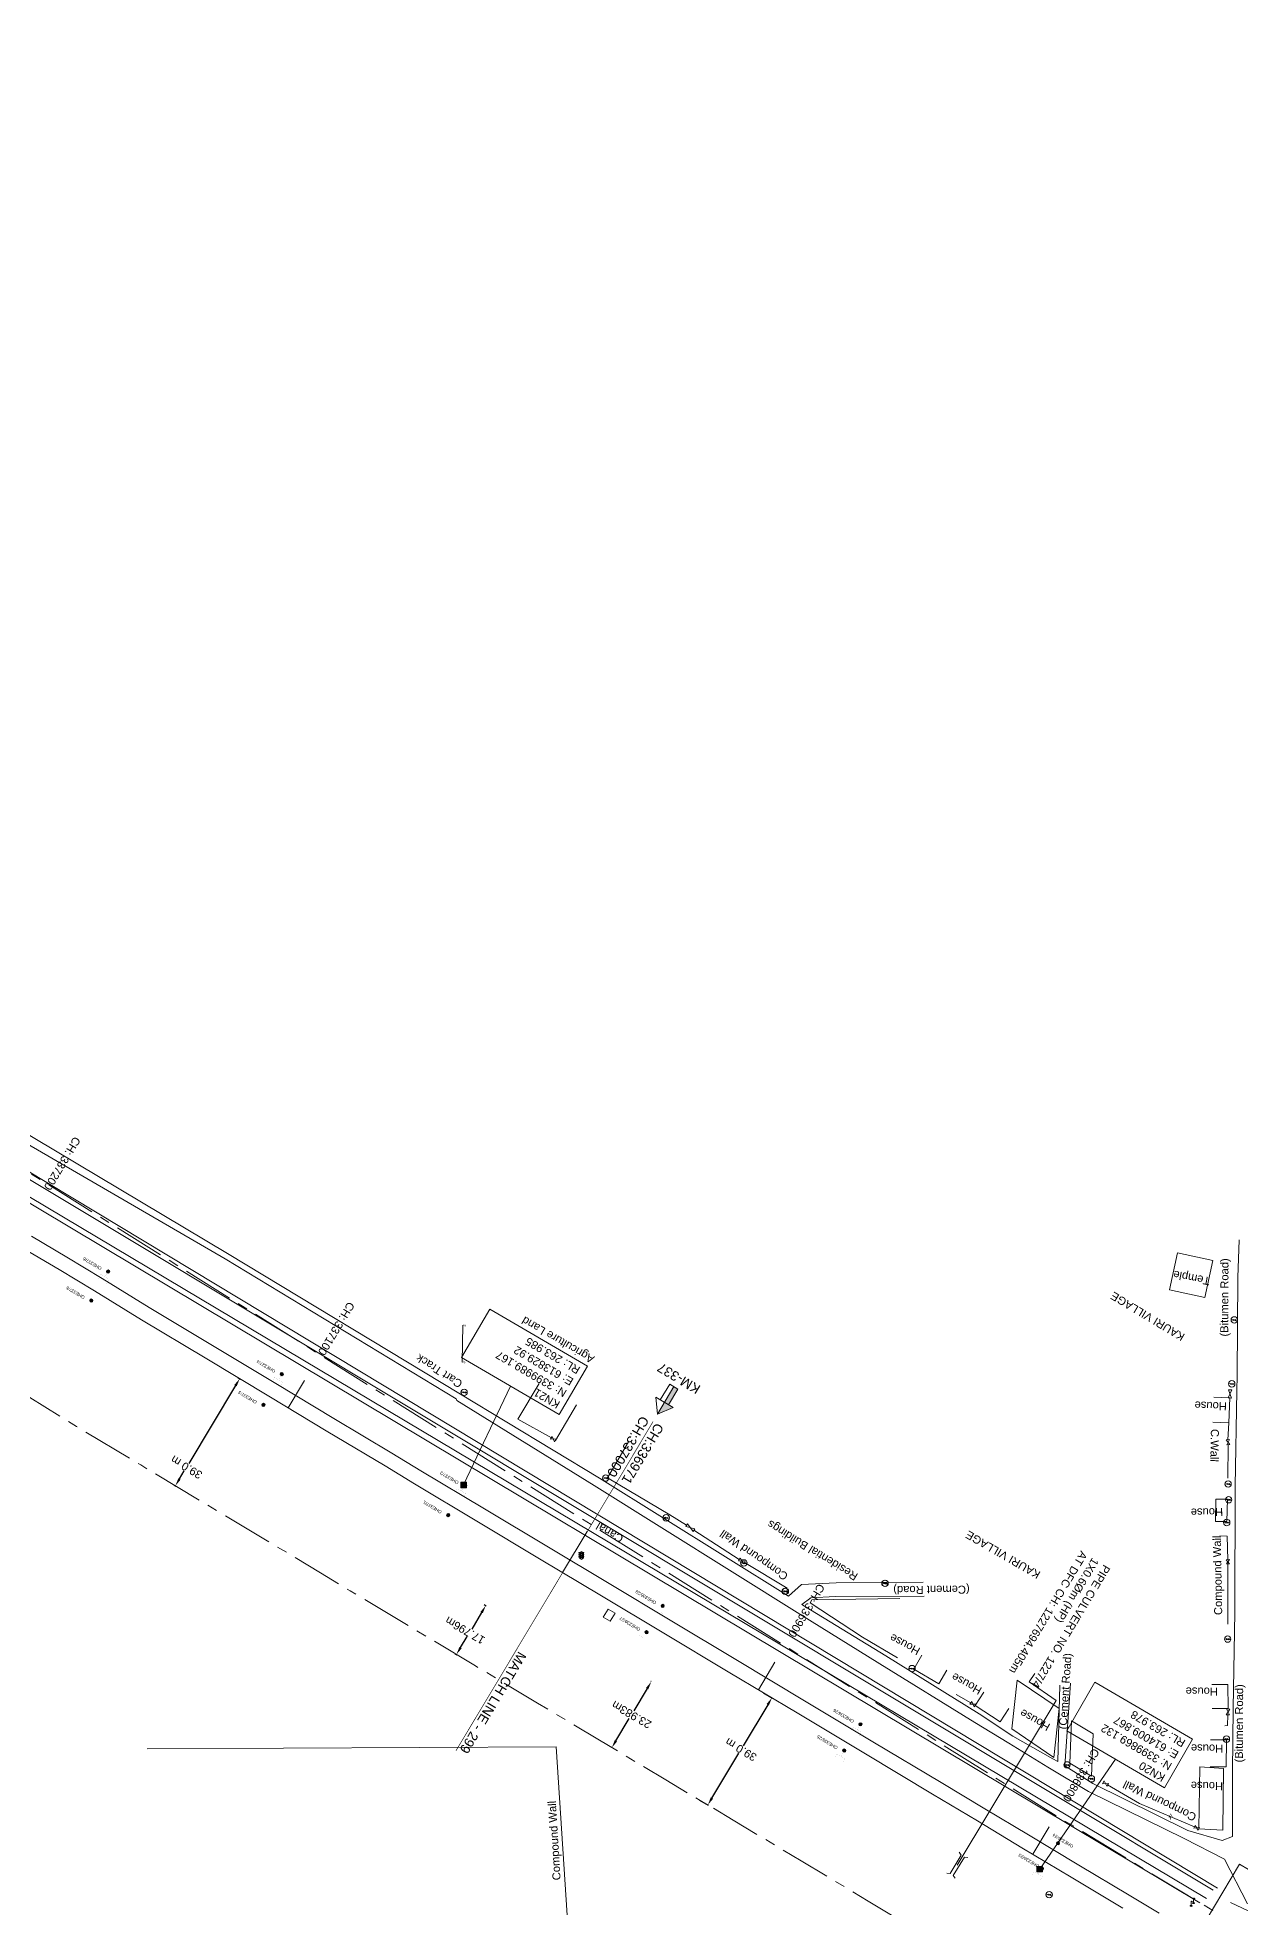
# Model space of a CAD drawing. Header units: metres. Extents: x 610236 to 616721, y 3398253 to 3402120.
# Drawn here: x 613697 to 614073, y 3399857 to 3400441 of the extents above; entities that cross this region are included whole.
import ezdxf
from ezdxf.enums import TextEntityAlignment as Align

# ---------------------------------------------------------------- set-up
doc = ezdxf.new("R2010")
doc.units = ezdxf.units.M
doc.header["$MEASUREMENT"] = 0
doc.linetypes.add('CENTER', pattern=[50.8, 31.75, -6.35, 6.35, -6.35])
doc.linetypes.add('PHANTOM2', pattern=[1.25, 0.625, -0.125, 0.125, -0.125, 0.125, -0.125])
doc.layers.get('Defpoints').update_dxf_attribs({"lineweight": 0})
for name, color, linetype, lineweight in [('Bench_Mark', 7, 'Continuous', 0), ('Bounary Dim', 10, 'Continuous', 13), ('Building Under Cons.', 251, 'Continuous', 0), ('CANAL BOTTOM', 5, 'Continuous', 0), ('CANAL TOP', 5, 'Continuous', 0), ('Cart Track', 34, 'Continuous', 0), ('Compound Wall', 251, 'Continuous', 0), ('DFCC BOUNDARY', 6, 'CENTER', 0), ('Electric Pole', 251, 'Continuous', 0), ('EXISTING BRIDGE DETAILS', 7, 'Continuous', 0), ('Existing Chainage', 7, 'Continuous', 0), ('Existing IR Track', 143, 'Continuous', 0), ('Existing Railway Boundary', 7, 'CENTER', 0), ('Gate', 251, 'Continuous', 0), ('KM STONE', 7, 'Continuous', 0), ('Lamp_Post', 7, 'Continuous', 0), ('LC DETAILS IN PLAN', 7, 'Continuous', 0), ('MATCH LINE', 7, 'Continuous', 0), ('OHE MAST', 8, 'Continuous', 0), ('OHE MAST TEXT', 8, 'Continuous', 0), ('Religious_Place', 251, 'Continuous', 0), ('Residential Building Pucca', 251, 'Continuous', 0), ('Residential Building Semipucca', 251, 'Continuous', 0), ('Side Details', 251, 'Continuous', 0), ('Sign Board', 251, 'Continuous', 0), ('Subroad Edge', 34, 'Continuous', 0), ('Text', 251, 'Continuous', 0), ('TOPOSTYLEREMARK', 251, 'Continuous', 0), ('Trolley Stand', 7, 'Continuous', 0), ('Village Area', 251, 'Continuous', 0), ('Village Name', 7, 'Continuous', 0)]:
    doc.layers.add(name, color=color, linetype=linetype, lineweight=lineweight)
doc.styles.get("Standard").update_dxf_attribs({"font": 'arial.ttf'})
doc.styles.add('Style-Arial', font='arial.ttf')
doc.styles.add('Text', font='arial.ttf', dxfattribs={"height": 2})
doc.styles.add('Vill txt', font='arial.ttf', dxfattribs={"height": 3})
doc.dimstyles.new('DIM', dxfattribs={"dimtxt": 2.5, "dimasz": 2.5, "dimexe": 0.18, "dimexo": 0.0625, "dimgap": 0.09, "dimtad": 0, "dimtih": 1, "dimtoh": 1, "dimdec": 3, "dimzin": 0, "dimdsep": 46, "dimtxsty": 'Standard', "dimcen": 0.09, "dimadec": 0, "dimazin": 0, "dimtfac": 1, "dimtdec": 3, "dimtofl": 0, "dimtmove": 0, "dimatfit": 3, "dimfxl": 1, "dimtolj": 1, "dimtzin": 0, "dimarcsym": 0})
doc.dimstyles.get("Standard").update_dxf_attribs({"dimtxt": 2.5, "dimasz": 0.18, "dimexe": 0.18, "dimexo": 0.0625, "dimgap": 0.09, "dimtad": 0, "dimtih": 1, "dimtoh": 1, "dimdec": 3, "dimzin": 0, "dimdsep": 46, "dimtxsty": 'Standard', "dimcen": 0.09, "dimadec": 0, "dimazin": 0, "dimtfac": 1, "dimtdec": 3, "dimtofl": 0, "dimtmove": 0, "dimatfit": 3, "dimfxl": 1, "dimtolj": 1, "dimtzin": 0, "dimarcsym": 0})

# ---------------------------------------------------------------- blocks, each defined once
blk = doc.blocks.new('GT')
at = {"layer": 'Gate'}
for p, q in [((-0.5, -0.5), (-0.5, 0.5)), ((-0.5, 0.5), (0.5, -0.5)), ((0.5, 0.5), (0.5, -0.5))]:
    blk.add_line(p, q, dxfattribs=at)
at = {"layer": 'Gate', "flags": 128}
blk.add_lwpolyline([(0.5, 0.5), (-0.5, -0.5)], dxfattribs=at)
blk = doc.blocks.new('EP')
at = {"extrusion": (0, 0, -1)}
blk.add_hatch(color=8, dxfattribs=at).paths.add_polyline_path([(-0.31, -0.24), (-0.94, -0.01), (-0.41, -0.1), (-0.43, 0.15), (0.21, -0.05), (0.21, 0.16), (0.93, -0.01), (0.31, 0.07), (0.31, -0.19), (-0.31, 0)])
at = {"color": 8}
for p, q in [((-0.93, -0.01), (-0.21, 0.16)), ((-0.31, 0.07), (-0.93, -0.01)), ((-0.31, -0.19), (-0.31, 0.07)), ((0.31, 0), (-0.31, -0.19)), ((-0.21, 0.16), (-0.21, -0.05)), ((-0.21, -0.05), (0.43, 0.15)), ((0.31, -0.24), (0.31, 0)), ((0.43, 0.15), (0.41, -0.1)), ((0.94, -0.01), (0.31, -0.24)), ((0.41, -0.1), (0.94, -0.01))]:
    blk.add_line(p, q, dxfattribs=at)
blk.add_circle((0, 0), 1, dxfattribs=at)
blk = doc.blocks.new('LP')
at = {"flags": 128}
for points in [[(0, 0), (0, 1.5)], [(0.25, 1.35), (0.44, 1.35)]]:
    blk.add_lwpolyline(points, dxfattribs=at)
for centre, radius, start, end in [((0.07, 0.99), 0.519, 57.64249, 97.31648), ((0.34, 1.33), 0.094, 11.70118, 168.04763)]:
    blk.add_arc(centre, radius, start, end)
at = {"extrusion": (0, 0, -1)}
blk.add_ellipse((0, 0.01), major_axis=(0.308, 0), ratio=0.400495, dxfattribs=at)
blk.add_ellipse((0.35, 1.36), major_axis=(0.0017, 0.0438), ratio=0.461056, start_param=1.74022, end_param=4.575836)
blk = doc.blocks.new('SIG')
for color, points in [(1, [(-0.22, 0.42, 0.180295), (-0.01, 0.33, -0.00255), (0.01, 0.33, -0.00255), (0.02, 0.33, 0.180295), (0.23, 0.42, -0.002654), (0.25, 0.44, 0.184495), (0.33, 0.65, 1.000001), (-0.32, 0.65, 0.184495), (-0.24, 0.44, -0.002654)]), (2, [(0.23, -0.23, -0.002654), (0.25, -0.21, 0.184495), (0.33, 0.01, 1.000001), (-0.32, 0.01, 0.184495), (-0.24, -0.21, -0.002654), (-0.22, -0.23, 0.180295), (-0.01, -0.32, -0.00255), (0.01, -0.32, -0.00255), (0.02, -0.32, 0.180295)]), (3, [(0.23, -0.88, -0.002654), (0.25, -0.86, 0.184495), (0.33, -0.64, 1.000001), (-0.32, -0.64, 0.184495), (-0.24, -0.86, -0.002654), (-0.22, -0.88, 0.395599)])]:
    blk.add_hatch(color=color).paths.add_polyline_path(points)
for p, q in [((-0.31, 0.98), (-0.32, -0.9)), ((0.33, -0.9), (0.32, 0.98))]:
    blk.add_line(p, q)
at = {"flags": 128}
for points in [[(-0.31, 0.98), (-0.81, 0.98, 0.198758), (-0.42, 0.41, 0.003814), (-0.31, 0.39)], [(-0.31, 0.33), (-0.81, 0.33, 0.198758), (-0.42, -0.23, 0.003727), (-0.32, -0.26)], [(0.32, 0.98), (0.82, 0.98, -0.198758), (0.44, 0.41, -0.003814), (0.32, 0.39)], [(0.32, 0.33), (0.82, 0.33, -0.198758), (0.44, -0.23, -0.003727), (0.33, -0.26)], [(-0.32, -0.32), (-0.81, -0.32, 0.198758), (-0.42, -0.88, 0.003639), (-0.32, -0.9)], [(0.33, -0.32), (0.82, -0.32, -0.198758), (0.44, -0.88, -0.003639), (0.33, -0.9)]]:
    blk.add_lwpolyline(points, format="xyb", dxfattribs=at)
for centre, radius, start, end in [((0.01, 0.91), 0.324, 12.40488, 167.59512), ((0.01, 0.81), 0.357, 27.75781, 152.24219), ((0.01, -0.9), 0.324, 181.45715, 358.54285)]:
    blk.add_arc(centre, radius, start, end)
blk = doc.blocks.new('TSB')
at = {"const_width": 0.132, "flags": 128}
blk.add_lwpolyline([(-0.51, 0.84), (0.54, 0.84), (0, 1.85), (-0.51, 0.84)], close=True, dxfattribs=at)
at = {"const_width": 0.142, "flags": 128}
blk.add_lwpolyline([(0, 0.84), (0, 0)], dxfattribs=at)
blk = doc.blocks.new('OHE MAST')
h = blk.add_hatch(color=256)
edge = h.paths.add_edge_path()
edge.add_arc((0, 0), 0.514, 0, 360)
at = {"const_width": 0.01, "flags": 128}
for points in [[(1.5, 3.5), (1.5, 2), (-1.5, 2), (-1.5, 3.5)], [(0, 2), (0, 0)]]:
    blk.add_lwpolyline(points, dxfattribs=at)
blk.add_circle((0, 0), 0.514)
blk = doc.blocks.new('KM POST PLAN')
at = {"extrusion": (0, 0, -1)}
h = blk.add_hatch(color=256, dxfattribs=at)
h.paths.add_polyline_path([(0, -20), (0, -8.5), (3, -8.5), (3, -20)])
h.paths.add_polyline_path([(0, -8.5), (0, 0), (6.3, -8.5), (3, -8.5)], flags=16)
at = {"flags": 128}
for points in [[(0, 0), (-6.3, -8.5), (6.3, -8.5)], [(0, 0), (0, -20)], [(0, 0), (6.3, -8.5)], [(3, -8.5), (3, -20), (-3, -20), (-3, -8.5)]]:
    blk.add_lwpolyline(points, dxfattribs=at)
at = {"style": 'Style-Arial'}
blk.add_attdef('KM-POST', text='', height=6, dxfattribs=at).set_placement((0, -26, -263.9), align=Align.MIDDLE_CENTER)
blk = doc.blocks.new('*D328')
at = {"layer": 'Bounary Dim', "color": 0, "lineweight": -2, "transparency": 16777216}
for p, q in [((613835.49, 3399949.31), (613832.38, 3399944.13)), ((613836.24, 3399951.78), (613836.94, 3399951.36)), ((613828.91, 3399938.34), (613830.97, 3399941.78)), ((613827.08, 3399936.52), (613827.78, 3399936.11))]:
    blk.add_line(p, q, dxfattribs=at)
at = {"layer": 'Bounary Dim', "color": 0, "transparency": 16777216}
for points in [[(613835.14, 3399949.53), (613835.85, 3399949.1), (613836.78, 3399951.46)], [(613828.55, 3399938.56), (613829.27, 3399938.13), (613827.62, 3399936.2)]]:
    blk.add_solid(points, dxfattribs=at)
at = {"layer": 'Defpoints', "color": 0, "transparency": 16777216}
for p in [(613836.19, 3399951.81), (613836.78, 3399951.46), (613827.03, 3399936.56)]:
    blk.add_point(p, dxfattribs=at)
at = {"layer": 'Bounary Dim', "color": 0, "transparency": 16777216, "insert": (613830.31, 3399943.74), "char_height": 2.5, "attachment_point": 5, "rotation": 150}
blk.add_mtext('\\A1;17.796m', dxfattribs=at)
blk = doc.blocks.new('*D310')
at = {"layer": 'Defpoints', "color": 0, "linetype": 'ByBlock', "ltscale": 5, "transparency": 16777216}
for p in [(613759.28, 3400022.71), (613759.88, 3400022.36), (613739.2, 3399989.28)]:
    blk.add_point(p, dxfattribs=at)
at = {"layer": 'DFCC BOUNDARY', "color": 0, "linetype": 'ByBlock', "lineweight": -2, "ltscale": 5, "transparency": 16777216}
for p, q in [((613759.34, 3400022.68), (613760.03, 3400022.26)), ((613758.59, 3400020.21), (613743.98, 3399995.88)), ((613741.08, 3399991.06), (613742.57, 3399993.54)), ((613739.26, 3399989.25), (613739.95, 3399988.83))]:
    blk.add_line(p, q, dxfattribs=at)
at = {"layer": 'DFCC BOUNDARY', "color": 0, "linetype": 'ByBlock', "ltscale": 5, "transparency": 16777216}
for points in [[(613758.23, 3400020.43), (613758.95, 3400020), (613759.88, 3400022.36)], [(613740.73, 3399991.28), (613741.44, 3399990.85), (613739.8, 3399988.92)]]:
    blk.add_solid(points, dxfattribs=at)
at = {"layer": 'DFCC BOUNDARY', "color": 0, "linetype": 'ByBlock', "ltscale": 5, "transparency": 16777216, "insert": (613743.27, 3399994.71), "char_height": 2.5, "attachment_point": 5, "rotation": 149}
blk.add_mtext('\\A1;39.0 m', dxfattribs=at)
blk = doc.blocks.new('*D311')
at = {"layer": 'Defpoints', "color": 0, "linetype": 'ByBlock', "ltscale": 5, "transparency": 16777216}
for p in [(613923.55, 3399924.23), (613926.19, 3399922.66), (613903.53, 3399890.76)]:
    blk.add_point(p, dxfattribs=at)
at = {"layer": 'DFCC BOUNDARY', "color": 0, "linetype": 'ByBlock', "lineweight": -2, "ltscale": 5, "transparency": 16777216}
for p, q in [((613923.6, 3399924.2), (613926.34, 3399922.57)), ((613924.9, 3399920.51), (613917.23, 3399907.68)), ((613907.45, 3399891.33), (613915.83, 3399905.33)), ((613903.59, 3399890.73), (613906.32, 3399889.09))]:
    blk.add_line(p, q, dxfattribs=at)
at = {"layer": 'DFCC BOUNDARY', "color": 0, "linetype": 'ByBlock', "ltscale": 5, "transparency": 16777216}
for points in [[(613924.54, 3399920.73), (613925.26, 3399920.3), (613926.19, 3399922.66)], [(613907.09, 3399891.55), (613907.81, 3399891.12), (613906.17, 3399889.19)]]:
    blk.add_solid(points, dxfattribs=at)
at = {"layer": 'DFCC BOUNDARY', "color": 0, "linetype": 'ByBlock', "ltscale": 5, "transparency": 16777216, "insert": (613916.53, 3399906.51), "char_height": 2.5, "attachment_point": 5, "rotation": 149}
blk.add_mtext('\\A1;39.0 m', dxfattribs=at)
blk = doc.blocks.new('*D280')
at = {"layer": 'Bounary Dim', "color": 0, "lineweight": -2, "transparency": 16777216}
for p, q in [((613887.21, 3399925.55), (613883.04, 3399918.58)), ((613888.44, 3399927.73), (613888.34, 3399927.79)), ((613877.47, 3399909.26), (613881.64, 3399916.23)), ((613876.13, 3399907.15), (613876.03, 3399907.21))]:
    blk.add_line(p, q, dxfattribs=at)
at = {"layer": 'Bounary Dim', "color": 0, "transparency": 16777216}
for points in [[(613886.86, 3399925.77), (613887.57, 3399925.34), (613888.5, 3399927.7)], [(613877.11, 3399909.48), (613877.83, 3399909.05), (613876.19, 3399907.12)]]:
    blk.add_solid(points, dxfattribs=at)
at = {"layer": 'Defpoints', "color": 0, "transparency": 16777216}
for p in [(613888.5, 3399927.7), (613876.19, 3399907.12), (613876.19, 3399907.12)]:
    blk.add_point(p, dxfattribs=at)
at = {"layer": 'Bounary Dim', "color": 0, "transparency": 16777216, "insert": (613882.34, 3399917.41), "char_height": 2.5, "attachment_point": 5, "rotation": 150}
blk.add_mtext('\\A1;23.983m', dxfattribs=at)
blk = doc.blocks.new('BM')
at = {"extrusion": (0, 0, -1)}
blk.add_hatch(color=256, dxfattribs=at).paths.add_polyline_path([(-0.88, -0.88), (-0.88, 0.88), (0.88, 0.88), (0.88, -0.88)])
for p, q in [((0.88, 0.88), (-0.88, 0.88)), ((-0.88, 0.88), (-0.88, -0.88)), ((0.88, -0.88), (0.88, 0.88)), ((-0.88, -0.88), (0.88, -0.88))]:
    blk.add_line(p, q)

msp = doc.modelspace()

# ---------------------------------------------------------------- linework, layer by layer
at = {"layer": 'Building Under Cons.', "flags": 128}
msp.add_lwpolyline([(613966.1697, 3399953.7158), (613938.7214, 3399953.2674), (613938.1852, 3399952.3223), (613954.5043, 3399941.5975), (613965.4037, 3399935.1399)], dxfattribs=at)
at = {"layer": 'CANAL BOTTOM', "flags": 128}
for points in [[(613108.9135, 3400437.1217), (613184.3403, 3400390.298), (613258.0867, 3400346.7018), (613340.1905, 3400296.8592), (613414.9026, 3400251.9744), (613504.9221, 3400199.2439), (613593.4329, 3400145.428), (613669.2655, 3400099.51), (614064.079, 3399862.6195)], [(614062.0412, 3399859.9748), (613667.3524, 3400095.0847), (613591.6531, 3400142.1903), (613502.6005, 3400194.6694), (613412.484, 3400249.2294), (613338.1287, 3400292.2723), (613256.8491, 3400340.1087), (613181.4197, 3400385.9144), (613104.4656, 3400433.3382)], [(614069.5078, 3399858.6719), (614101.0628, 3399843.8626), (614123.5093, 3399829.6421), (614188.7508, 3399790.8774), (614242.8279, 3399756.5822), (614308.456, 3399716.8249), (614384.3881, 3399674.21), (614422.9645, 3399651.145), (614485.469, 3399611.5743), (614633.1725, 3399518.7727)]]:
    msp.add_lwpolyline(points, dxfattribs=at)
at = {"layer": 'CANAL TOP', "flags": 128}
for points in [[(614065.4206, 3399863.2334), (613670.1331, 3400101.3349), (613594.4108, 3400146.8474), (613505.8046, 3400200.9723), (613416.2396, 3400253.4617), (613340.9936, 3400298.3677), (613258.6097, 3400347.8215), (613109.6729, 3400438.3421)], [(613099.6067, 3400434.9437), (613180.417, 3400383.9983), (613256.2918, 3400338.7558), (613337.6448, 3400289.6538), (613411.9748, 3400248.2976), (613501.9179, 3400192.947), (613591.059, 3400140.9137), (613666.7817, 3400093.5316), (614059.909, 3399858.5785)]]:
    msp.add_lwpolyline(points, dxfattribs=at)
at = {"layer": 'Cart Track', "flags": 128}
for points in [[(613334.6552, 3400377.4071), (613334.646, 3400350.8878), (613335.1228, 3400319.4065), (613337.6189, 3400308.1887), (613354.2932, 3400296.1147), (613418.2603, 3400257.9619), (613431.1397, 3400250.5234), (613439.2337, 3400246.5596), (613506.8575, 3400203.3069), (613595.7631, 3400149.6697), (613673.9915, 3400106.9687), (613755.3161, 3400059.7755), (613827.5398, 3400016.1041)], [(613336.7473, 3400375.6712), (613336.8283, 3400350.766), (613337.3104, 3400319.3413), (613339.9917, 3400309.5854), (613355.9943, 3400298.3218), (613419.6756, 3400259.9283), (613432.393, 3400252.2831), (613440.4515, 3400248.1409), (613472.4906, 3400229.0822), (613507.9276, 3400205.1396), (613596.7147, 3400152.1298), (613675.307, 3400109.5957), (613756.1209, 3400061.4343), (613828.8984, 3400017.5661)]]:
    msp.add_lwpolyline(points, dxfattribs=at)
at = {"layer": 'Compound Wall', "flags": 128}
for points in [[(613853.4346, 3400020.8736), (613846.8221, 3400009.7211)], [(613865.1426, 3400014.2535), (613858.5302, 3400003.101)], [(613846.8221, 3400009.7211), (613857.305, 3400003.8855)], [(614068.9449, 3400008.5555), (614068.6754, 3400003.3078)], [(613881.3934, 3400002.5946), (613874.7809, 3399991.4421)], [(614068.6202, 3399991.3173), (614068.7998, 3400001.7281)], [(613874.7809, 3399991.4421), (613894.3387, 3399979.8696)], [(613894.3387, 3399979.8696), (613899.5416, 3399976.6584)], [(613901.8353, 3399975.0581), (613916.0035, 3399965.8935)], [(614068.6903, 3399965.8263), (614068.5039, 3399973.1671), (614066.1436, 3399973.2815)], [(613917.6251, 3399964.9789), (613930.9305, 3399956.9651)], [(614068.7025, 3399945.6813), (614068.7092, 3399964.4937)], [(613983.7932, 3399923.7081), (613988.3414, 3399921.1204)], [(614067.7301, 3399913.8984), (614068.5426, 3399914.0494), (614068.6522, 3399917.335)], [(613730.9309, 3399906.7557), (613858.7644, 3399907.3573), (613864.3197, 3399822.9029), (613864.3058, 3399786.4528)], [(614031.0806, 3399895.4846), (614041.1032, 3399889.6114), (614058.2441, 3399882.3637)]]:
    msp.add_lwpolyline(points, dxfattribs=at)
at = {"layer": 'DFCC BOUNDARY', "lineweight": 0, "ltscale": 0.5, "flags": 128}
msp.add_lwpolyline([(614030.472, 3399814.7192), (614024.8946, 3399818.0451), (614015.7799, 3399823.4801), (613999.6668, 3399833.1472), (613984.2678, 3399842.3864), (613970.3399, 3399850.7392), (613956.28, 3399859.171), (613935.3694, 3399871.6997), (613914.0452, 3399884.4761), (613893.0192, 3399897.0501), (613871.8449, 3399909.7128), (613852.9598, 3399921.0218), (613833.556, 3399932.6415), (613813.9647, 3399944.3899), (613794.3788, 3399956.135), (613785.1827, 3399961.7215), (613766.9214, 3399972.6596), (613749.4195, 3399983.1428), (613728.9884, 3399995.4118), (613708.8827, 3400007.4858), (613694.3209, 3400016.4815), (613683.438, 3400022.9821), (613672.6694, 3400029.4145), (613655.9148, 3400039.4557), (613639.4636, 3400049.3149), (613623.1362, 3400059.0655), (613588.5555, 3400079.7543), (613570.3464, 3400090.6659), (613554.0406, 3400100.4359), (613537.9106, 3400110.1005), (613520.0636, 3400120.785), (613502.2625, 3400131.4419), (613494.8716, 3400135.8611), (613466.5822, 3400152.7759), (613449.3813, 3400163.1052), (613431.0466, 3400174.1154), (613415.8091, 3400183.244), (613399.1734, 3400193.2103), (613383.5507, 3400202.5609), (613368.0053, 3400211.8654), (613352.5934, 3400221.0969), (613321.617, 3400239.6514), (613288.0469, 3400259.7596), (613270.2946, 3400270.393), (613254.1066, 3400280.089), (613238.1295, 3400289.6587), (613220.6946, 3400300.1098), (613210.4076, 3400306.2763), (613210.9259, 3400307.1316), (613203.8422, 3400311.378), (613186.2102, 3400318.9888), (613155.1926, 3400337.6881), (613137.3264, 3400348.5159), (613123.1418, 3400357.4299), (613105.704, 3400368.3883), (613086.8393, 3400380.2435), (613072.3406, 3400389.2714), (613055.8254, 3400400.104), (613038.8743, 3400410.2624), (613022.5929, 3400420.0361), (613006.3415, 3400429.7918), (612989.5492, 3400439.8546), (612972.9245, 3400449.817), (612960.1162, 3400457.4755), (612947.4568, 3400465.0449), (612930.7189, 3400475.0753), (612914.1241, 3400485.02), (612904.2199, 3400490.9807), (612894.5247, 3400496.8155), (612876.5152, 3400507.6221), (612858.6874, 3400518.3195), (612842.2705, 3400528.1892), (612840.0277, 3400529.5375), (612788.9609, 3400443.558), (612774.6369, 3400452.1694), (612760.9024, 3400460.3975), (612747.3246, 3400468.5317), (612730.859, 3400478.4049), (612714.551, 3400488.1836), (612696.5594, 3400498.9674), (612678.6559, 3400509.6984), (612663.2769, 3400518.909), (612647.9741, 3400528.074), (612632.2661, 3400537.4849), (612616.4351, 3400546.9699), (612599.414, 3400557.2306), (612582.947, 3400567.1573), (612566.7828, 3400576.8509), (612550.7379, 3400586.4727), (612533.7627, 3400596.6571), (612516.8512, 3400606.8032), (612499.7855, 3400617.0342), (612485.7839, 3400625.4282), (612464.9663, 3400637.9427), (612447.5502, 3400648.4137), (612430.8597, 3400658.4333), (612412.9739, 3400669.1705), (612396.2978, 3400679.2348), (612380.2325, 3400688.9304), (612377.5505, 3400690.4658), (612361.3968, 3400700.2272), (612344.636, 3400710.3555), (612329.5864, 3400719.3595), (612314.2773, 3400728.5188), (612297.3551, 3400738.7155), (612281.0918, 3400748.5151), (612263.7154, 3400758.9452), (612246.5445, 3400769.2519), (612227.2409, 3400780.875), (612208.2413, 3400792.3151), (612191.0673, 3400802.6018), (612174.01, 3400812.8187), (612157.5822, 3400822.6823), (612141.8633, 3400832.1204), (612124.5363, 3400842.4909), (612107.3524, 3400852.7758), (612088.8382, 3400863.9013), (612070.6441, 3400874.8344), (612054.2742, 3400884.6936), (612038.4001, 3400894.2542), (612021.4289, 3400904.3691), (612003.7582, 3400914.901), (611987.1221, 3400924.9648), (611971.1468, 3400934.6289), (611954.7697, 3400944.4222), (611937.9127, 3400954.5025), (611922.6068, 3400963.7236), (611907.8037, 3400972.6418), (611892.7602, 3400981.6468), (611877.6876, 3400990.6692), (611862.1214, 3401000.0476), (611847.6422, 3401008.7711), (611835.6161, 3401015.9539), (611823.7539, 3401023.0384), (611807.2378, 3401032.978), (611790.9759, 3401042.7646), (611774.2607, 3401052.856), (611757.8836, 3401062.7432), (611742.4536, 3401072.0167), (611727.3475, 3401081.0955), (611711.4069, 3401090.6799), (611695.8881, 3401100.0106), (611679.5475, 3401109.8232), (611663.6992, 3401119.3333), (611653.6284, 3401125.3547), (611643.529, 3401131.3933), (611626.9857, 3401141.336), (611611.0368, 3401150.9215), (611594.7626, 3401160.6656), (611578.3725, 3401170.4792), (611511.1674, 3401210.8993), (611555.4923, 3401284.5967), (611555.4923, 3401284.5967), (611549.8857, 3401287.8868), (611540.0137, 3401293.8124), (611524.671, 3401303.0218), (611509.1876, 3401312.2845), (611493.9735, 3401321.386), (611477.4397, 3401331.3464), (611461.2473, 3401341.1011), (611444.6578, 3401351.0735), (611428.129, 3401361.0095), (611411.1671, 3401371.1714), (611394.2008, 3401381.3359), (611377.9093, 3401391.1332), (611361.8998, 3401400.7609), (611345.3726, 3401410.7086), (611329.2809, 3401420.3941), (611314.2811, 3401429.3997), (611265.4291, 3401454.6678), (611276.9146, 3401476.8733), (611278.5099, 3401479.9575)], dxfattribs=at)
at = {"layer": 'EXISTING BRIDGE DETAILS', "color": 10}
for points in [[(613984.0601, 3399870.3699), (614015.0258, 3399921.8314), (614006.5594, 3399927.6458), (614008.3454, 3399930.2463)], [(613984.7319, 3399874.4001), (613985.3392, 3399873.5404), (613981.8554, 3399867.7508), (613980.8115, 3399867.8847)], [(613987.4127, 3399872.7899), (613986.3687, 3399872.9238), (613982.8849, 3399867.1342), (613983.4922, 3399866.2745)]]:
    msp.add_lwpolyline(points, dxfattribs=at)
at = {"layer": 'Existing Chainage', "linetype": 'Continuous', "lineweight": 13, "flags": 128}
for points in [[(613780.1601, 3400021.8473), (613775.0214, 3400013.2686)], [(613868.4697, 3399974.6758), (613860.7632, 3399961.8069)], [(613868.4697, 3399974.6758), (613860.7632, 3399961.8069)], [(613868.4697, 3399974.6758), (613860.7632, 3399961.8069)], [(613927.0875, 3399933.7703), (613921.9549, 3399925.188)], [(614012.8789, 3399882.3631), (614007.734, 3399873.7882)]]:
    msp.add_lwpolyline(points, dxfattribs=at)
at = {"layer": 'Existing IR Track', "flags": 128}
for points in [[(614047.2274, 3399855.358), (614037.8426, 3399860.9769), (614022.0919, 3399870.4124), (614006.3321, 3399879.8533), (613992.7511, 3399887.9951), (613979.1008, 3399896.1785), (613957.7614, 3399908.9562), (613936.3679, 3399921.7663), (613915.3952, 3399934.3387), (613894.3833, 3399946.9347), (613875.3776, 3399958.335), (613856.3475, 3399969.7499), (613836.4065, 3399981.6969), (613816.5353, 3399993.602), (613807.3871, 3399999.1537), (613789.3361, 3400009.9624), (613771.1364, 3400020.8603), (613751.4419, 3400032.6926), (613731.5908, 3400044.6202), (613716.9021, 3400053.6942), (613705.8275, 3400060.3301), (613694.8817, 3400066.8882)], [(614035.799, 3399856.9501), (614019.731, 3399866.5901), (614004.3328, 3399875.8288), (613990.3982, 3399884.1856), (613976.3382, 3399892.6175), (613955.4139, 3399905.1544), (613934.0897, 3399917.9308), (613913.0359, 3399930.5215), (613891.8616, 3399943.1842), (613872.9964, 3399954.4813), (613853.5926, 3399966.1009), (613834.022, 3399977.8369), (613814.5318, 3399989.5246), (613805.3272, 3399995.1163), (613786.9615, 3400006.1169), (613769.4785, 3400016.5888), (613749.0662, 3400028.8465), (613729.1711, 3400040.7941), (613714.5702, 3400049.8139), (613703.4373, 3400056.4638), (613692.6933, 3400062.8815)]]:
    msp.add_lwpolyline(points, dxfattribs=at)
at = {"layer": 'Existing Railway Boundary', "ltscale": 0.5, "flags": 128}
msp.add_lwpolyline([(610348.171, 3402084.315), (610412.243, 3402047.407), (610816.4467, 3401806.0872), (610824.2343, 3401812.7137), (610961.1072, 3401721.668), (611001.8155, 3401693.5189), (611045.0981, 3401670.4754), (611172.8748, 3401594.2137), (611349.6069, 3401487.2448), (611525.6631, 3401378.4058), (611706.9713, 3401269.4918), (611862.7799, 3401176.1735), (611885.0197, 3401162.1783), (612031.1961, 3401075.6032), (612070.3216, 3401050.9396), (612243.7727, 3400946.4383), (612421.3412, 3400839.8744), (612607.2871, 3400728.8405), (612953.7211, 3400520.993), (613470.9913, 3400226.4951), (614012.4958, 3399887.3788), (614055.8113, 3399861.1262), (614186.33, 3399782.2122), (614439.2886, 3399631.6413), (615179.9123, 3399187.498), (615599.3011, 3398933.023), (615641.8291, 3398908.118), (615684.1749, 3398882.805), (615727.8421, 3398857.148), (615771.2115, 3398833.042), (615810.7222, 3398819.967), (615849.5142, 3398796.835), (615894.7969, 3398769.958), (615937.4983, 3398743.942), (615981.9902, 3398717.098), (616022.8552, 3398694.4624)], dxfattribs=at)
at = {"layer": 'LC DETAILS IN PLAN', "lineweight": 13, "flags": 128}
msp.add_lwpolyline([(614108.6989, 3399906.1179), (614083.5704, 3399863.9816), (614072.3166, 3399870.6923), (614056.6912, 3399844.4845)], dxfattribs=at)
at = {"layer": 'MATCH LINE', "linetype": 'PHANTOM2', "ltscale": 15, "const_width": 0.2}
msp.add_lwpolyline([(613889.0855, 3400008.9852), (613827.4557, 3399906.1185)], dxfattribs=at)
at = {"layer": 'Religious_Place'}
msp.add_3dface([(614050.3971, 3400050.0897), (614061.4348, 3400047.7472), (614064.0044, 3400059.3123), (614052.9656, 3400061.655)], dxfattribs=at)
at = {"layer": 'Residential Building Pucca', "flags": 128}
for points in [[(614064.2668, 3400016.5531), (614069.2613, 3400016.3503), (614068.9449, 3400008.5555), (614063.9504, 3400008.7582)], [(614000.1995, 3399919.3692), (613997.4778, 3399915.1766), (613989.6722, 3399920.2437), (613992.3939, 3399924.4363)], [(614063.6764, 3399926.8283), (614068.6747, 3399926.8805), (614068.7531, 3399919.3689), (614063.7548, 3399919.3168)]]:
    msp.add_lwpolyline(points, dxfattribs=at)
at = {"layer": 'Residential Building Pucca'}
for points in [[(614064.8512, 3399977.7835), (614068.398, 3399977.7626), (614068.5444, 3399984.725), (614064.9016, 3399984.7464)], [(614001.1754, 3399912.9838), (614014.2743, 3399904.056), (614015.92, 3399919.3012), (614002.8205, 3399928.2294)], [(614026.0675, 3399898.152), (614019.2665, 3399902.2177), (614019.7699, 3399915.522), (614026.5728, 3399911.4553)], [(614067.3301, 3399900.6319), (614067.0657, 3399881.3112), (614059.6047, 3399881.7424), (614059.8692, 3399901.0634)]]:
    msp.add_3dface(points, dxfattribs=at)
at = {"layer": 'Residential Building Semipucca', "flags": 128}
for points in [[(613980.879, 3399931.2768), (613978.3064, 3399926.9911), (613970.5102, 3399931.6709), (613973.0828, 3399935.9566)], [(614063.2377, 3399909.5836), (614068.236, 3399909.5346), (614068.1528, 3399901.0574), (614063.1545, 3399901.1065)]]:
    msp.add_lwpolyline(points, dxfattribs=at)
at = {"layer": 'Subroad Edge', "flags": 128}
for points in [[(614070.0833, 3399879.3116), (614070.1169, 3399899.4982), (614070.2978, 3399919.4301), (614070.8167, 3399949.2883), (614070.911, 3399988.8342), (614071.4504, 3400018.6078), (614071.5723, 3400023.377), (614071.7547, 3400054.0129), (614072.1534, 3400065.7691)], [(613828.8984, 3400017.5661), (613872.3561, 3399991.3303), (613931.4013, 3399954.428), (613935.4725, 3399958.1105), (613946.232, 3399958.5756), (613973.4179, 3399958.7606)], [(613827.5398, 3400016.1041), (613827.7545, 3400015.5796), (613870.6715, 3399989.004), (613934.9284, 3399948.7559), (613959.942, 3399933.3392), (613989.5552, 3399914.9291), (614000.2385, 3399908.4631), (614012.4528, 3399900.9953), (614025.1138, 3399893.3649), (614054.9811, 3399878.6728), (614067.63, 3399872.2393), (614074.8232, 3399858.2985)], [(614016.1983, 3399926.6611), (614015.5526, 3399902.7552), (614014.0056, 3399903.5923), (614001.5035, 3399910.6814), (613990.9611, 3399917.6807), (613961.7465, 3399935.8127), (613936.4143, 3399951.3303), (613935.5295, 3399951.8719), (613938.3104, 3399953.9265), (613945.9281, 3399954.2862), (613973.7289, 3399954.4416)], [(614070.0833, 3399879.3116), (614066.9387, 3399878.0697), (614056.1989, 3399881.2651), (614026.4944, 3399895.893), (614017.7187, 3399901.3868), (614019.5027, 3399927.2205)]]:
    msp.add_lwpolyline(points, dxfattribs=at)
at = {"layer": 'TOPOSTYLEREMARK'}
for p, q in [((613829.8559, 3399989.2416), (613844.4653, 3400020.067)), ((614009.867, 3399869.132), (614033.5778, 3399903.4914))]:
    msp.add_line(p, q, dxfattribs=at)
at = {"layer": 'TOPOSTYLEREMARK', "linetype": 'Continuous'}
for points in [[(613868.5521, 3400026.2807), (613859.7376, 3400011.1626), (613829.193, 3400028.9714), (613838.0074, 3400044.0895)], [(614057.6645, 3399909.7051), (614048.8501, 3399894.587), (614018.3054, 3399912.3958), (614027.1199, 3399927.5139)]]:
    msp.add_3dface(points, dxfattribs=at)
at = {"layer": 'Trolley Stand'}
msp.add_3dface([(613873.5029, 3399947.9022), (613875.0279, 3399950.4036), (613877.1793, 3399949.0979), (613875.6542, 3399946.5963)], dxfattribs=at)
at = {"layer": 'Village Area', "flags": 128}
msp.add_lwpolyline([(613829.4611, 3400027.5599), (613829.4442, 3400027.5821), (613829.6409, 3400039.0897)], dxfattribs=at)

# ---------------------------------------------------------------- block references
at = {"layer": 'Bench_Mark'}
for p in [(613829.92, 3399989.167), (613829.92, 3399989.167), (613829.92, 3399989.167), (614009.867, 3399869.132), (614009.867, 3399869.132), (614009.867, 3399869.132)]:
    msp.add_blockref('BM', p, dxfattribs=at)
at = {"layer": 'Electric Pole', "xscale": 0.9997078270338554, "yscale": 0.9997078270338554, "zscale": 0.9997078270338554}
for p in [(614070.6704, 3400040.737), (613830.0226, 3400018.1209), (614069.8889, 3400020.759), (613874.259, 3399991.3302), (614068.7502, 3399989.4634), (614068.9363, 3399984.5523), (613893.1446, 3399978.9023), (614068.3229, 3399977.4341), (613917.4223, 3399964.8138), (613961.5111, 3399958.4533), (613961.5685, 3399958.433), (613930.2898, 3399955.9228), (613930.4151, 3399955.9485), (614068.5982, 3399941.0193), (613969.9918, 3399931.8055), (614068.229, 3399909.7725), (614018.4182, 3399901.707), (614026.0472, 3399897.3782), (614012.8288, 3399861.1544)]:
    msp.add_blockref('EP', p, dxfattribs=at)
at = {"layer": 'Gate'}
for p, xscale, yscale, zscale, rotation in [((614069.3166, 3400017.6231), 2.547926569583081, 0.9997078267755783, 1.595989390209614, 87.26493140103686), ((613857.9158, 3400003.5005), 1.444077869615428, 0.9997078267755783, 1.201522346329001, 328.2649314002867), ((614068.7376, 3400002.5179), 1.584587678845095, 0.9997078267755786, 1.258620159044653, 94.26493140353496), ((613900.6892, 3399975.8548), 2.791668310105984, 0.9997078267755783, 1.670584526258491, 325.2649314053986), ((613916.8143, 3399965.4362), 1.86172574652973, 0.9997078267755783, 1.364251369841855, 330.2649314059956), ((614068.6998, 3399965.16), 1.332704651051937, 0.9997078267755783, 1.154259620032182, 91.2649314012904), ((613989.009, 3399920.68), 1.58757411591052, 0.999707826775578, 1.259805647416325, 326.2649313982903), ((614068.7061, 3399918.2445), 1.822259244330539, 0.9997078267755783, 1.349713609982277, 86.26493140263561), ((614030.4176, 3399895.8787), 1.554553707171159, 0.9997078267755783, 1.246635274730343, 329.2649314062296), ((614058.9244, 3399882.053), 1.495774730690375, 0.9997078267755782, 1.222840016258996, 335.2649314103535)]:
    msp.add_blockref('GT', p, dxfattribs=dict(at, xscale=xscale, yscale=yscale, zscale=zscale, rotation=rotation))
at = {"layer": 'KM STONE'}
ref = msp.add_blockref('KM POST PLAN', (613890.4127, 3400011.3217), dxfattribs=dict(at, xscale=0.499999999999999, yscale=0.499999999999999, zscale=0.499999999999999, rotation=149.0852348064278))
ref.add_attrib('KM-POST', 'KM-337', dxfattribs={"layer": '0', "height": 3, "rotation": 149.0852348, "style": 'Style-Arial'}).set_placement((613897.0916, 3400022.4748), align=Align.MIDDLE_CENTER)
at = {"layer": 'Lamp_Post', "xscale": 0.9997078270338554, "yscale": 0.9997078270338554, "zscale": 0.9997078270338554}
for p in [(614057.1594, 3399857.6366), (614057.9398, 3399858.5279)]:
    msp.add_blockref('LP', p, dxfattribs=at)
at = {"layer": 'OHE MAST', "color": 2, "rotation": 149.0208306544455}
for p in [(613718.7654, 3400055.8561), (613713.5272, 3400046.7875), (613773.0533, 3400023.8069), (613767.3191, 3400014.1634), (613830.3208, 3399989.0213), (613825.0545, 3399979.7497), (613892.0634, 3399951.3803), (613887.0344, 3399943.1383), (613953.8457, 3399914.3913), (613948.7783, 3399906.2093), (614015.5954, 3399877.2578), (614010.5909, 3399869.3148)]:
    msp.add_blockref('OHE MAST', p, dxfattribs=at)
at = {"layer": 'Sign Board', "xscale": 0.9997078270338554, "yscale": 0.9997078270338554, "zscale": 0.9997078270338554}
for name, p in [('SIG', (613866.6575, 3399967.1143)), ('TSB', (614050.784, 3399884.5999))]:
    msp.add_blockref(name, p, dxfattribs=at)

# ---------------------------------------------------------------- texts
at = {"layer": 'Cart Track', "style": 'Text'}
msp.add_text('Cart Track', height=2.5, rotation=147.2185236, dxfattribs=at).set_placement((613829.7772, 3400021.4029))
at = {"layer": 'EXISTING BRIDGE DETAILS', "color": 10, "insert": (614032.0592, 3399963.21), "char_height": 2.5, "width": 47.844189, "attachment_point": 1, "rotation": 239}
msp.add_mtext('\\A1;PIPE CULVERT NO. 1227/4\\P1X0.6%%Cm (HP)\\PAT DFC CH: 1227694.405m', dxfattribs=at)
at = {"layer": 'Existing Chainage', "lineweight": 0, "attachment_point": 6, "line_spacing_factor": 0.6, "style": 'Style-Arial'}
for s, insert, char_height, rotation in [('CH: 337200', (613699.6487, 3400081.613), 2.5, 239.0659178), ('CH: 337100', (613785.2987, 3400030.0094), 2.5, 239.0783919), ('CH:337000', (613875.7743, 3399992.048), 3, 239.085156), ('CH:336971', (613880.3659, 3399989.8644), 3, 239.085156), ('CH: 336900', (613932.2202, 3399941.9359), 2.5, 239.1185474), ('CH: 336800', (614018.0238, 3399890.5214), 2.5, 239.0366282)]:
    msp.add_mtext(s, dxfattribs=dict(at, insert=insert, char_height=char_height, rotation=rotation))
at = {"layer": 'MATCH LINE', "linetype": 'Continuous'}
msp.add_text('MATCH LINE - 299', height=3, rotation=239.0346667, dxfattribs=at).set_placement((613847.0546, 3399937.3884))
at = {"layer": 'OHE MAST TEXT'}
for s, p in [('OHE337/6', (613716.8765, 3400057.0896)), ('OHE337/5', (613711.598, 3400048.0151)), ('OHE337/4', (613771.1764, 3400024.9838)), ('OHE337/3', (613765.3972, 3400015.336)), ('OHE337/2', (613828.4362, 3399990.1981)), ('OHE337/1', (613823.167, 3399981.0008)), ('OHE336/28', (613890.1812, 3399952.6564)), ('OHE336/27', (613885.1896, 3399944.3304)), ('OHE336/26', (613951.947, 3399915.5961)), ('OHE336/25', (613946.9012, 3399907.3399)), ('OHE336/24', (614020.5184, 3399876.5858)), ('OHE336/23', (614009.8663, 3399870.3211))]:
    msp.add_text(s, height=1, rotation=149, dxfattribs=at).set_placement(p)
at = {"layer": 'Side Details'}
msp.add_text('Agriculture Land', height=2.5, rotation=149.8936278, dxfattribs=at).set_placement((613870.9714, 3400029.1852))
at = {"layer": 'Subroad Edge', "style": 'Text'}
for s, rotation, p in [('(Bitumen Road)', 89.7571854, (614068.7697, 3400035.5287)), ('(Cement Road)', 180.3201427, (613987.9868, 3399957.7284)), ('(Cement Road)', 86.4273535, (614018.3249, 3399912.7447)), ('(Bitumen Road)', 89.7571854, (614073.3493, 3399902.4684))]:
    msp.add_text(s, height=2.5, rotation=rotation, dxfattribs=at).set_placement(p)
at = {"layer": 'Text'}
for s, rotation, p in [('Temple', 169.1349176, (614063.2831, 3400053.9927)), ('House', 177.9581551, (614068.3917, 3400014.9249)), ('C.Wall', 269.0120567, (614063.3767, 3400006.6808)), ('House', 181.2423442, (614067.1522, 3399981.9956)), ('Residential Buildings', 148.3408329, (613953.3118, 3399961.2599)), ('Compound Wall', 145.3218203, (613931.4915, 3399961.2092)), ('Compound Wall', 91.0161018, (614066.9057, 3399948.5422)), ('House', 152.0524599, (613972.7563, 3399938.0639)), ('House', 151.1764693, (613992.0485, 3399925.715)), ('House', 179.6151296, (614065.5697, 3399925.8435)), ('House', 150.7952456, (614013.389, 3399914.3446)), ('House', 179.4486755, (614067.2245, 3399908.0445)), ('Compound Wall', 154.3863326, (614059.1002, 3399886.2399)), ('House', 178.9608921, (614067.1892, 3399896.2935)), ('Compound Wall', 93.494161, (613860.1809, 3399865.7343))]:
    msp.add_text(s, height=2.5, rotation=rotation, dxfattribs=at).set_placement(p)
at = {"layer": 'Text', "style": 'Text'}
msp.add_text('Canal', height=2.5, rotation=149.5403287, dxfattribs=at).set_placement((613880.0821, 3399973.0971))
at = {"layer": 'TOPOSTYLEREMARK', "char_height": 2.5, "width": 52.206317, "attachment_point": 2, "rotation": 149.7560283}
for s, insert in [('\\pxql;KN21\\PN: 3399989.167\\PE: 613829.92\\PRL: 263.985', (613836.434, 3400026.0241)), ('\\pxql;KN20\\PN: 3399869.132\\PE: 614009.867\\PRL: 263.978', (614025.5464, 3399909.4485))]:
    msp.add_mtext(s, dxfattribs=dict(at, insert=insert))
at = {"layer": 'Village Area'}
for p in [(613829.6409, 3400039.0897), (613829.4442, 3400027.5821)]:
    msp.add_text('VB', height=0.49985, rotation=326.2649314, dxfattribs=at).set_placement(p)
at = {"layer": 'Village Name', "style": 'Vill txt'}
for rotation, p in [(148.9483891, (614055.4497, 3400036.1488)), (149.9058887, (614010.3307, 3399961.8898))]:
    msp.add_text('KAURI VILLAGE', height=2.5, rotation=rotation, dxfattribs=at).set_placement(p)

# ---------------------------------------------------------------- dimensions: what is measured, and where the dimension line sits
at = {"layer": 'Bounary Dim'}
dim = msp.add_linear_dim(base=(613836.7812, 3399951.4572), p1=(613827.0264, 3399936.5571), p2=(613836.1864, 3399951.8144), angle=59.0207664, dimstyle='Standard', override={"dimtxt": 2.5, "dimasz": 2.5, "dimdsep": 0, "dimpost": 'm', "dimtmove": 2}, dxfattribs=at)
dim.commit()
dim.dimension.update_dxf_attribs({"geometry": '*D328', "text_midpoint": (613830.3107, 3399943.7428), "dimtype": 129, "text_rotation": 150})
dim = msp.add_aligned_dim(p1=(613888.4963, 3399927.699), p2=(613876.1872, 3399907.116), distance=0, dimstyle='Standard', override={"dimasz": 2.5, "dimdsep": 0, "dimpost": 'm', "dimtmove": 2}, dxfattribs=at)
dim.commit()
dim.dimension.update_dxf_attribs({"geometry": '*D280', "text_midpoint": (613882.3418, 3399917.4075), "text_rotation": 150})
at = {"layer": 'DFCC BOUNDARY', "linetype": 'ByBlock', "ltscale": 5}
for base, p1, p2, angle, picture, middle in [((613759.8754, 3400022.3556), (613739.204, 3399989.2773), (613759.2818, 3400022.712), 59.0149184, '*D310', (613743.2727, 3399994.7079)), ((613926.1854, 3399922.6578), (613903.5322, 3399890.7631), (613923.5489, 3399924.2344), 59.1196121, '*D311', (613916.5272, 3399906.5076))]:
    dim = msp.add_linear_dim(base=base, p1=p1, p2=p2, angle=angle, dimstyle='DIM', override={"dimtad": 3, "dimdec": 1, "dimpost": ' m'}, dxfattribs=at)
    dim.commit()
    dim.dimension.update_dxf_attribs({"geometry": picture, "text_midpoint": middle, "dimtype": 129, "text_rotation": 149})

doc.saveas('drawing.dxf')
